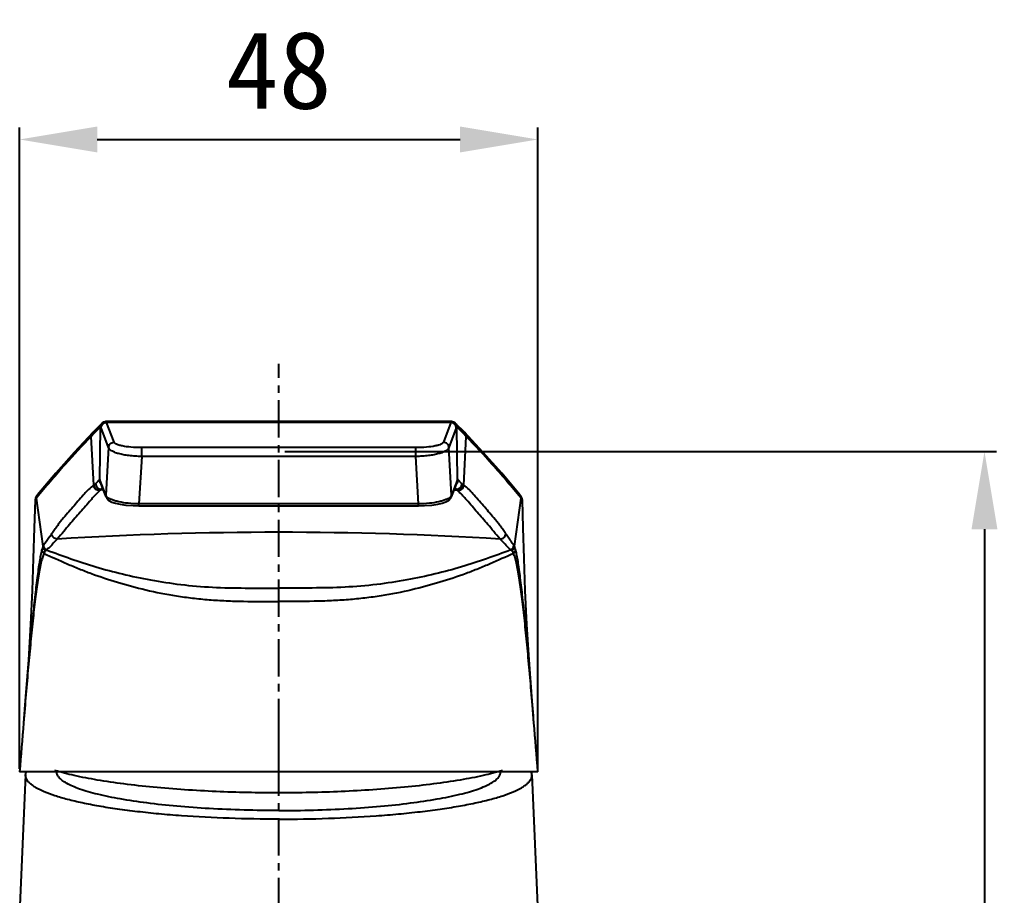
# Model space of a CAD drawing. Header units: millimetres. Extents: x 1297 to 1609, y 176 to 453.
# Drawn here: x 1518.7 to 1609.3, y 372.2 to 453.4 of the extents above; entities that cross this region are included whole.
import ezdxf

# ---------------------------------------------------------------- set-up
doc = ezdxf.new("R2010")
doc.units = ezdxf.units.MM
doc.header["$LTSCALE"] = 30.734
doc.header["$PDMODE"] = 3
doc.header["$PDSIZE"] = 8
doc.linetypes.add('CENTER', pattern=[0.6, 0.375, -0.075, 0.075, -0.075])
doc.layers.get('0').update_dxf_attribs({"linetype": 'CONTINUOUS'})
doc.layers.get('Defpoints').update_dxf_attribs({"linetype": 'CONTINUOUS'})
doc.layers.add('02___PRT_ALL_AXES', color=7, linetype='CONTINUOUS')
doc.layers.add('标注', color=1, linetype='CONTINUOUS')
doc.styles.get("Standard").update_dxf_attribs({"font": ''})
doc.styles.get('Standard').set_extended_font_data('stsong')
doc.dimstyles.new('ISO-25', dxfattribs={"dimscale": 0.9, "dimtxt": 2.5, "dimasz": 2.5, "dimexe": 1.25, "dimexo": 0.625, "dimgap": 3, "dimtad": 1, "dimdsep": 46, "dimtxsty": 'Standard', "dimcen": 2.5, "dimclrd": 1, "dimclre": 1, "dimclrt": 3, "dimadec": 0, "dimazin": 0, "dimtfac": 1, "dimtmove": 0, "dimatfit": 3, "dimfxl": 0, "dimarcsym": 0})

# ---------------------------------------------------------------- blocks, each defined once
blk = doc.blocks.new('A$C6B710093')
at = {"layer": '标注', "linetype": 'CENTER', "ltscale": 0.3}
blk.add_line((27.5, 74.234), (27.5, 224.91), dxfattribs=at)
blk = doc.blocks.new('*D6')
at = {"layer": 'Defpoints', "color": 0, "transparency": 16777216}
for p in [(1542.722, 413.362), (1569.022, 290.318), (1608.077, 290.318)]:
    blk.add_point(p, dxfattribs=at)
at = {"layer": '标注', "color": 1, "lineweight": -2, "transparency": 16777216}
for p, q in [((1543.285, 413.362), (1609.202, 413.362)), ((1608.077, 406.162), (1608.077, 297.518)), ((1569.585, 290.318), (1609.202, 290.318))]:
    blk.add_line(p, q, dxfattribs=at)
at = {"layer": '标注', "color": 1, "transparency": 16777216}
for points in [[(1606.877, 406.162), (1609.277, 406.162), (1608.077, 413.362)], [(1606.877, 297.518), (1609.277, 297.518), (1608.077, 290.318)]]:
    blk.add_solid(points, dxfattribs=at)
at = {"layer": '标注', "color": 3, "lineweight": 9, "transparency": 16777216, "insert": (1601.689, 351.84), "char_height": 7.2, "attachment_point": 5, "rotation": 90}
blk.add_mtext('123', dxfattribs=at)
blk = doc.blocks.new('*D7')
at = {"layer": 'Defpoints', "color": 0, "transparency": 16777216}
for p in [(1566.722, 442.277), (1518.722, 383.407), (1566.722, 383.407)]:
    blk.add_point(p, dxfattribs=at)
at = {"layer": '标注', "color": 1, "lineweight": -2, "transparency": 16777216}
for p, q in [((1518.722, 383.969), (1518.722, 443.402)), ((1566.722, 383.969), (1566.722, 443.402)), ((1525.922, 442.277), (1559.522, 442.277))]:
    blk.add_line(p, q, dxfattribs=at)
at = {"layer": '标注', "color": 1, "transparency": 16777216}
for points in [[(1525.922, 443.477), (1525.922, 441.077), (1518.722, 442.277)], [(1559.522, 443.477), (1559.522, 441.077), (1566.722, 442.277)]]:
    blk.add_solid(points, dxfattribs=at)
at = {"layer": '标注', "color": 3, "lineweight": 9, "transparency": 16777216, "insert": (1542.722, 448.664), "char_height": 7.2, "attachment_point": 5}
blk.add_mtext('48', dxfattribs=at)

msp = doc.modelspace()

# ---------------------------------------------------------------- linework, layer by layer
at = {"color": 7, "linetype": 'Continuous'}
for p, q in [((1526.345, 415.976), (1526.069, 415.699)), ((1526.721, 416.134), (1526.653, 416.13)), ((1526.73, 416.132), (1526.721, 416.134)), ((1558.724, 416.134), (1526.721, 416.134)), ((1526.721, 416.134), (1526.721, 416.134)), ((1527.47, 414.223), (1526.778, 416.051)), ((1558.667, 416.051), (1526.778, 416.051)), ((1558.667, 416.051), (1557.974, 414.223)), ((1558.723, 416.134), (1558.715, 416.132)), ((1559.376, 415.697), (1559.1, 415.976)), ((1525.64, 415.055), (1525.36, 414.765)), ((1525.587, 410.254), (1525.36, 414.768)), ((1526.2, 415.626), (1525.64, 415.055)), ((1526.155, 410.76), (1526.231, 415.632)), ((1526.971, 413.731), (1526.279, 415.56)), ((1559.165, 415.56), (1558.473, 413.731)), ((1559.289, 410.76), (1559.213, 415.632)), ((1559.804, 415.055), (1559.244, 415.626)), ((1560.084, 414.765), (1559.804, 415.055)), ((1559.857, 410.254), (1560.084, 414.768)), ((1561.661, 413.287), (1559.945, 415.115)), ((1526.971, 413.731), (1526.71, 409.338)), ((1530.031, 412.911), (1530.031, 413.727)), ((1555.413, 413.727), (1530.031, 413.727)), ((1555.413, 412.911), (1555.413, 413.727)), ((1558.735, 409.338), (1558.473, 413.731)), ((1530.031, 412.911), (1529.769, 408.518)), ((1555.413, 412.911), (1530.031, 412.911)), ((1555.675, 408.518), (1555.413, 412.911)), ((1525.615, 410.28), (1525.587, 410.25)), ((1526.102, 410.75), (1525.763, 410.37)), ((1526.232, 410.503), (1526.202, 410.679)), ((1526.71, 409.338), (1526.202, 410.679)), ((1526.741, 409.161), (1526.232, 410.503)), ((1559.212, 410.504), (1558.703, 409.161)), ((1559.243, 410.679), (1558.735, 409.338)), ((1559.212, 410.504), (1559.243, 410.679)), ((1559.212, 410.504), (1559.212, 410.503)), ((1559.681, 410.37), (1559.343, 410.75)), ((1559.857, 410.25), (1559.829, 410.28)), ((1526.188, 409.782), (1526.161, 409.76)), ((1526.45, 409.82), (1526.185, 409.782)), ((1526.409, 410.036), (1526.262, 409.868)), ((1526.423, 409.889), (1526.444, 409.892)), ((1526.489, 409.825), (1526.45, 409.82)), ((1526.741, 409.161), (1526.71, 409.338)), ((1558.703, 409.161), (1558.735, 409.338)), ((1558.955, 409.825), (1558.988, 409.82)), ((1558.956, 409.829), (1558.989, 409.825)), ((1558.988, 409.82), (1559.259, 409.782)), ((1559.016, 409.89), (1559, 409.892)), ((1559.182, 409.868), (1559.035, 410.036)), ((1559.283, 409.76), (1559.256, 409.782)), ((1565.051, 409.359), (1565.044, 409.367)), ((1565.114, 409.283), (1565.044, 409.367)), ((1520.205, 409.077), (1520.155, 408.844)), ((1520.483, 409.288), (1520.283, 409.043)), ((1520.897, 404.598), (1520.283, 409.043)), ((1520.49, 409.297), (1520.483, 409.288)), ((1526.743, 409.156), (1526.741, 409.161)), ((1529.769, 408.342), (1529.769, 408.518)), ((1555.675, 408.518), (1529.769, 408.518)), ((1555.675, 408.342), (1555.675, 408.518)), ((1558.702, 409.156), (1558.703, 409.161)), ((1564.547, 404.598), (1565.162, 409.043)), ((1564.961, 409.288), (1564.954, 409.296)), ((1565.162, 409.043), (1564.961, 409.288)), ((1565.241, 409.074), (1565.114, 409.283)), ((1565.289, 408.844), (1565.241, 409.074)), ((1529.769, 408.342), (1555.675, 408.342)), ((1518.722, 385.906), (1518.732, 386.051)), ((1566.722, 383.688), (1518.722, 383.688))]:
    msp.add_line(p, q, dxfattribs=at)
at = {"color": 9, "linetype": 'Continuous'}
msp.add_line((1542.722, 381.739), (1542.722, 390.333), dxfattribs=at)
at = {"color": 7, "linetype": 'Continuous'}
for points in [[(1526.069, 415.699), (1525.776, 415.4), (1525.5, 415.115)], [(1526.653, 416.13), (1526.478, 416.075), (1526.344, 415.976)], [(1559.1, 415.976), (1558.973, 416.071), (1558.795, 416.129), (1558.723, 416.134)], [(1559.945, 415.115), (1559.67, 415.398), (1559.376, 415.697)], [(1525.5, 415.115), (1523.785, 413.288), (1522.072, 411.356), (1520.394, 409.359)], [(1565.051, 409.359), (1563.373, 411.355), (1561.661, 413.287)], [(1520.4, 409.368), (1520.332, 409.284), (1520.205, 409.077)], [(1526.449, 409.824), (1526.472, 409.827), (1526.488, 409.829)], [(1520.155, 408.844), (1520.085, 406.308), (1519.995, 403.452), (1519.887, 400.483), (1519.746, 397.337), (1519.545, 394.062), (1519.286, 390.669), (1519.088, 388.24)], [(1526.743, 409.156), (1526.795, 409.05), (1527.002, 408.831), (1527.261, 408.687), (1527.592, 408.574), (1528.025, 408.478), (1528.578, 408.401), (1529.249, 408.353), (1529.769, 408.342)], [(1555.675, 408.342), (1556.219, 408.354), (1556.89, 408.404), (1557.441, 408.482), (1557.869, 408.579), (1558.197, 408.693), (1558.455, 408.84), (1558.658, 409.065), (1558.702, 409.156)], [(1566.356, 388.24), (1566.159, 390.669), (1565.899, 394.062), (1565.698, 397.337), (1565.557, 400.483), (1565.449, 403.452), (1565.359, 406.308), (1565.289, 408.844)]]:
    msp.add_lwpolyline(points, dxfattribs=at)
for centre, radius, start, end in [((1526.696, 415.626), 0.496, 135.02291, 180.31383), ((1526.732, 415.631), 0.501, 112.64884, 179.88579), ((1558.712, 415.631), 0.501, 0.11422, 67.35116), ((1558.748, 415.626), 0.496, 359.68651, 44.84456), ((1525.856, 414.771), 0.496, 135.98661, 180.32016), ((1559.588, 414.771), 0.496, 359.6799, 44.0124), ((1526.265, 410.37), 0.502, 180.39667, 269.648), ((1526.603, 410.756), 0.501, 225.0246, 229.11611), ((1558.842, 410.756), 0.501, 310.88386, 314.97547), ((1559.179, 410.37), 0.502, 270.352, 359.60333), ((1520.778, 409.047), 0.495, 140.83628, 180.40452), ((1527.499, 400.956), 8.998, 96.86374, 97.89894), ((1557.941, 400.922), 9.033, 82.10185, 83.16681), ((1564.666, 409.047), 0.495, 359.60312, 39.12883), ((1542.47, 75.403), 330.478, 89.95637, 93.51347), ((1542.974, 75.403), 330.478, 86.48653, 90.04363), ((2896.93, 274.688), 1382.511, 175.288537, 175.477993), ((3447.665, 230.926), 1934.982, 175.336714, 175.471944), ((13.303, 260.539), 1558.293, 4.532692, 4.700778), ((-417.166, 226.509), 1990.105, 4.529928, 4.661413)]:
    msp.add_arc(centre, radius, start, end, dxfattribs=at)
for points, knots in [([(1526.279, 415.56), (1526.28, 415.623), (1526.307, 415.752), (1526.419, 415.914), (1526.583, 416.024), (1526.713, 416.051), (1526.778, 416.051)], [0, 0, 0, 0, 0.247948, 0.497697, 0.748788, 1, 1, 1, 1]), ([(1526.778, 416.051), (1526.771, 416.07), (1526.76, 416.099), (1526.74, 416.127), (1526.73, 416.132)], [0, 0, 0, 0, 0.630052, 1, 1, 1, 1]), ([(1558.715, 416.132), (1558.704, 416.127), (1558.684, 416.099), (1558.673, 416.07), (1558.667, 416.051)], [0, 0, 0, 0, 0.369948, 1, 1, 1, 1]), ([(1559.165, 415.56), (1559.165, 415.623), (1559.137, 415.752), (1559.026, 415.914), (1558.861, 416.024), (1558.731, 416.051), (1558.667, 416.051)], [0, 0, 0, 0, 0.247948, 0.497697, 0.748788, 1, 1, 1, 1]), ([(1525.36, 414.768), (1524.53, 413.909), (1523.3, 412.579), (1521.695, 410.739), (1520.891, 409.784), (1520.49, 409.297)], [0, 0, 0, 0, 0.488926, 0.741636, 1, 1, 1, 1]), ([(1526.231, 415.632), (1526.226, 415.634), (1526.214, 415.635), (1526.204, 415.628), (1526.2, 415.623)], [0, 0, 0, 0, 0.456831, 1, 1, 1, 1]), ([(1526.279, 415.56), (1526.272, 415.577), (1526.261, 415.603), (1526.241, 415.628), (1526.231, 415.632)], [0, 0, 0, 0, 0.622165, 1, 1, 1, 1]), ([(1559.213, 415.632), (1559.203, 415.628), (1559.183, 415.603), (1559.172, 415.577), (1559.165, 415.56)], [0, 0, 0, 0, 0.377835, 1, 1, 1, 1]), ([(1559.244, 415.623), (1559.24, 415.628), (1559.231, 415.635), (1559.218, 415.634), (1559.213, 415.632)], [0, 0, 0, 0, 0.543169, 1, 1, 1, 1]), ([(1564.954, 409.296), (1564.554, 409.784), (1563.75, 410.739), (1562.145, 412.579), (1560.914, 413.909), (1560.084, 414.768)], [0, 0, 0, 0, 0.258364, 0.511075, 1, 1, 1, 1]), ([(1526.971, 413.731), (1526.972, 413.795), (1526.999, 413.924), (1527.111, 414.086), (1527.275, 414.196), (1527.405, 414.222), (1527.47, 414.223)], [0, 0, 0, 0, 0.247948, 0.497697, 0.748788, 1, 1, 1, 1]), ([(1530.031, 413.727), (1529.699, 413.728), (1529.096, 413.752), (1528.392, 413.841), (1527.947, 413.948), (1527.715, 414.028), (1527.556, 414.112), (1527.484, 414.186), (1527.47, 414.223)], [0, 0, 0, 0, 0.37343, 0.680166, 0.797564, 0.889136, 0.955466, 1, 1, 1, 1]), ([(1557.974, 414.223), (1557.96, 414.186), (1557.888, 414.112), (1557.729, 414.028), (1557.497, 413.948), (1557.052, 413.841), (1556.348, 413.752), (1555.745, 413.728), (1555.413, 413.727)], [0, 0, 0, 0, 0.044533, 0.11086, 0.202431, 0.31983, 0.626566, 1, 1, 1, 1]), ([(1558.473, 413.731), (1558.472, 413.795), (1558.445, 413.924), (1558.333, 414.086), (1558.169, 414.196), (1558.039, 414.222), (1557.974, 414.223)], [0, 0, 0, 0, 0.247948, 0.497697, 0.748788, 1, 1, 1, 1]), ([(1530.031, 412.911), (1529.831, 412.913), (1529.44, 412.926), (1528.877, 412.977), (1528.362, 413.056), (1527.915, 413.158), (1527.547, 413.278), (1527.263, 413.412), (1527.066, 413.555), (1526.986, 413.675), (1526.971, 413.731)], [0, 0, 0, 0, 0.183068, 0.35824, 0.518762, 0.659819, 0.778494, 0.873631, 0.946048, 1, 1, 1, 1]), ([(1558.473, 413.731), (1558.458, 413.675), (1558.378, 413.555), (1558.181, 413.412), (1557.898, 413.278), (1557.529, 413.158), (1557.082, 413.056), (1556.568, 412.977), (1556.004, 412.926), (1555.613, 412.913), (1555.413, 412.911)], [0, 0, 0, 0, 0.053951, 0.126365, 0.221502, 0.340177, 0.481234, 0.641756, 0.81693, 1, 1, 1, 1]), ([(1525.587, 410.254), (1525.423, 410.119), (1525.164, 409.916), (1524.854, 409.589), (1524.533, 409.227), (1524.132, 408.762), (1523.646, 408.205), (1523.157, 407.644), (1522.751, 407.163), (1522.431, 406.76), (1522.187, 406.442), (1521.945, 406.106), (1521.787, 405.874), (1521.707, 405.756)], [0, 0, 0, 0, 0.107029, 0.165491, 0.226644, 0.350769, 0.474854, 0.599222, 0.726093, 0.791531, 0.858652, 0.928088, 1, 1, 1, 1]), ([(1526.165, 409.76), (1526.094, 409.75), (1525.947, 409.758), (1525.753, 409.863), (1525.62, 410.038), (1525.588, 410.182), (1525.587, 410.254)], [0, 0, 0, 0, 0.249679, 0.499756, 0.74998, 1, 1, 1, 1]), ([(1525.763, 410.367), (1525.752, 410.354), (1525.729, 410.331), (1525.691, 410.304), (1525.653, 410.288), (1525.625, 410.285), (1525.615, 410.276)], [0, 0, 0, 0, 0.294621, 0.549717, 0.776785, 1, 1, 1, 1]), ([(1526.185, 409.782), (1526.115, 409.772), (1525.969, 409.783), (1525.778, 409.888), (1525.647, 410.063), (1525.615, 410.206), (1525.615, 410.276)], [0, 0, 0, 0, 0.249688, 0.499767, 0.749987, 1, 1, 1, 1]), ([(1526.155, 410.76), (1526.148, 410.767), (1526.126, 410.776), (1526.109, 410.761), (1526.102, 410.753)], [0, 0, 0, 0, 0.471686, 1, 1, 1, 1]), ([(1526.202, 410.679), (1526.195, 410.697), (1526.183, 410.725), (1526.165, 410.752), (1526.155, 410.76)], [0, 0, 0, 0, 0.593585, 1, 1, 1, 1]), ([(1559.289, 410.76), (1559.28, 410.752), (1559.262, 410.725), (1559.249, 410.697), (1559.243, 410.679)], [0, 0, 0, 0, 0.406415, 1, 1, 1, 1]), ([(1559.259, 409.782), (1559.329, 409.772), (1559.475, 409.783), (1559.666, 409.888), (1559.798, 410.063), (1559.829, 410.206), (1559.829, 410.276)], [0, 0, 0, 0, 0.249688, 0.499766, 0.749986, 1, 1, 1, 1]), ([(1559.279, 409.76), (1559.35, 409.75), (1559.497, 409.758), (1559.691, 409.863), (1559.825, 410.038), (1559.857, 410.182), (1559.857, 410.254)], [0, 0, 0, 0, 0.249679, 0.499756, 0.74998, 1, 1, 1, 1]), ([(1559.343, 410.753), (1559.336, 410.761), (1559.318, 410.776), (1559.297, 410.767), (1559.289, 410.76)], [0, 0, 0, 0, 0.528314, 1, 1, 1, 1]), ([(1559.829, 410.276), (1559.819, 410.285), (1559.791, 410.288), (1559.753, 410.304), (1559.715, 410.331), (1559.692, 410.354), (1559.681, 410.367)], [0, 0, 0, 0, 0.223215, 0.450283, 0.705379, 1, 1, 1, 1]), ([(1563.737, 405.756), (1563.657, 405.874), (1563.499, 406.106), (1563.257, 406.442), (1563.013, 406.76), (1562.693, 407.163), (1562.288, 407.644), (1561.798, 408.205), (1561.313, 408.762), (1560.911, 409.227), (1560.591, 409.589), (1560.28, 409.916), (1560.021, 410.119), (1559.857, 410.254)], [0, 0, 0, 0, 0.071912, 0.141348, 0.208469, 0.273907, 0.400771, 0.525147, 0.649229, 0.773356, 0.834507, 0.892972, 1, 1, 1, 1]), ([(1526.165, 409.76), (1526.04, 409.628), (1525.824, 409.429), (1525.543, 409.125), (1525.226, 408.766), (1524.824, 408.302), (1524.336, 407.743), (1523.841, 407.178), (1523.333, 406.585), (1522.796, 405.938), (1522.423, 405.488), (1522.218, 405.259)], [0, 0, 0, 0, 0.091291, 0.146973, 0.207307, 0.331038, 0.454693, 0.57887, 0.707419, 0.845864, 1, 1, 1, 1]), ([(1526.262, 409.868), (1526.258, 409.856), (1526.25, 409.835), (1526.236, 409.808), (1526.214, 409.79), (1526.193, 409.789), (1526.185, 409.782)], [0, 0, 0, 0, 0.319819, 0.55218, 0.733713, 1, 1, 1, 1]), ([(1526.839, 409.146), (1526.822, 409.161), (1526.768, 409.216), (1526.724, 409.284), (1526.71, 409.338)], [0, 0, 0, 0, 0.286042, 1, 1, 1, 1]), ([(1558.735, 409.338), (1558.73, 409.321), (1558.703, 409.248), (1558.65, 409.187), (1558.605, 409.146)], [0, 0, 0, 0, 0.220913, 1, 1, 1, 1]), ([(1559.259, 409.782), (1559.251, 409.789), (1559.231, 409.79), (1559.208, 409.808), (1559.195, 409.835), (1559.186, 409.856), (1559.182, 409.868)], [0, 0, 0, 0, 0.266285, 0.44782, 0.680181, 1, 1, 1, 1]), ([(1563.226, 405.259), (1563.021, 405.488), (1562.648, 405.938), (1562.111, 406.585), (1561.603, 407.178), (1561.109, 407.743), (1560.621, 408.302), (1560.218, 408.766), (1559.901, 409.125), (1559.621, 409.429), (1559.405, 409.628), (1559.279, 409.76)], [0, 0, 0, 0, 0.154136, 0.292581, 0.421119, 0.545309, 0.66896, 0.792692, 0.853024, 0.908711, 1, 1, 1, 1]), ([(1520.282, 409.043), (1520.259, 409.016), (1520.218, 408.965), (1520.175, 408.913), (1520.164, 408.885)], [0, 0, 0, 0, 0.541429, 1, 1, 1, 1]), ([(1529.769, 408.518), (1529.438, 408.52), (1528.813, 408.552), (1528.071, 408.662), (1527.563, 408.792), (1527.262, 408.896), (1527.023, 409.009), (1526.891, 409.099), (1526.839, 409.146)], [0, 0, 0, 0, 0.327372, 0.616782, 0.739018, 0.84385, 0.930691, 1, 1, 1, 1]), ([(1558.605, 409.146), (1558.553, 409.099), (1558.422, 409.009), (1558.182, 408.896), (1557.881, 408.792), (1557.374, 408.662), (1556.631, 408.552), (1556.007, 408.52), (1555.675, 408.518)], [0, 0, 0, 0, 0.069309, 0.15615, 0.260982, 0.383217, 0.672627, 1, 1, 1, 1]), ([(1565.281, 408.885), (1565.269, 408.913), (1565.226, 408.965), (1565.185, 409.015), (1565.162, 409.043)], [0, 0, 0, 0, 0.458325, 1, 1, 1, 1]), ([(1521.707, 405.756), (1521.645, 405.664), (1521.397, 405.305), (1521.14, 404.953), (1520.948, 404.691)], [0, 0, 0, 0, 0.255868, 1, 1, 1, 1]), ([(1522.218, 405.259), (1522.152, 405.258), (1522.019, 405.282), (1521.85, 405.392), (1521.735, 405.558), (1521.708, 405.691), (1521.707, 405.756)], [0, 0, 0, 0, 0.250067, 0.500446, 0.750563, 1, 1, 1, 1]), ([(1563.226, 405.259), (1563.292, 405.258), (1563.425, 405.282), (1563.595, 405.392), (1563.709, 405.558), (1563.737, 405.691), (1563.737, 405.756)], [0, 0, 0, 0, 0.250067, 0.500446, 0.750564, 1, 1, 1, 1]), ([(1564.496, 404.691), (1564.432, 404.778), (1564.175, 405.13), (1563.921, 405.484), (1563.737, 405.756)], [0, 0, 0, 0, 0.245926, 1, 1, 1, 1]), ([(1522.218, 405.259), (1522.136, 405.167), (1521.817, 404.819), (1521.483, 404.485), (1521.23, 404.245)], [0, 0, 0, 0, 0.261305, 1, 1, 1, 1]), ([(1564.214, 404.245), (1564.132, 404.323), (1563.793, 404.651), (1563.465, 404.991), (1563.226, 405.259)], [0, 0, 0, 0, 0.240612, 1, 1, 1, 1]), ([(1520.797, 404.302), (1520.758, 404.158), (1520.684, 403.828), (1520.583, 403.274), (1520.479, 402.609), (1520.331, 401.542), (1520.151, 400.019), (1519.943, 398.007), (1519.731, 395.785), (1519.437, 392.508), (1519.229, 389.974), (1519.088, 388.24)], [0, 0, 0, 0, 0.027577, 0.062753, 0.104644, 0.152418, 0.262797, 0.389201, 0.528034, 0.676993, 1, 1, 1, 1]), ([(1520.988, 403.925), (1520.929, 403.799), (1520.822, 403.496), (1520.689, 402.978), (1520.56, 402.347), (1520.436, 401.617), (1520.316, 400.799), (1520.154, 399.565), (1519.962, 397.872), (1519.741, 395.69), (1519.521, 393.334), (1519.305, 390.834), (1519.162, 389.12), (1519.09, 388.244)], [0, 0, 0, 0, 0.026483, 0.06054, 0.101494, 0.148567, 0.201024, 0.258212, 0.384607, 0.524009, 0.674027, 0.83329, 1, 1, 1, 1]), ([(1520.897, 404.598), (1520.889, 404.579), (1520.849, 404.482), (1520.819, 404.382), (1520.797, 404.302)], [0, 0, 0, 0, 0.206293, 1, 1, 1, 1]), ([(1520.988, 403.925), (1520.931, 403.97), (1520.835, 404.084), (1520.798, 404.23), (1520.797, 404.302)], [0, 0, 0, 0, 0.50413, 1, 1, 1, 1]), ([(1520.948, 404.691), (1520.944, 404.685), (1520.924, 404.656), (1520.909, 404.624), (1520.897, 404.598)], [0, 0, 0, 0, 0.216421, 1, 1, 1, 1]), ([(1521.145, 404.175), (1521.071, 404.218), (1520.945, 404.343), (1520.898, 404.514), (1520.897, 404.598)], [0, 0, 0, 0, 0.501722, 1, 1, 1, 1]), ([(1521.23, 404.245), (1521.147, 404.285), (1521.003, 404.414), (1520.949, 404.6), (1520.948, 404.691)], [0, 0, 0, 0, 0.500625, 1, 1, 1, 1]), ([(1521.145, 404.175), (1521.13, 404.159), (1521.068, 404.083), (1521.021, 403.995), (1520.988, 403.925)], [0, 0, 0, 0, 0.213398, 1, 1, 1, 1]), ([(1520.988, 403.925), (1521.7, 403.602), (1522.775, 403.114), (1524.24, 402.499), (1525.784, 401.9), (1527.832, 401.209), (1530.458, 400.51), (1532.785, 400.047), (1534.749, 399.775), (1536.286, 399.625), (1537.858, 399.531), (1540.008, 399.467), (1541.632, 399.462), (1542.722, 399.462)], [0, 0, 0, 0, 0.104549, 0.158011, 0.212613, 0.326176, 0.447002, 0.576045, 0.643374, 0.712301, 0.782613, 0.854148, 1, 1, 1, 1]), ([(1521.23, 404.245), (1521.222, 404.241), (1521.191, 404.221), (1521.164, 404.195), (1521.145, 404.175)], [0, 0, 0, 0, 0.231371, 1, 1, 1, 1]), ([(1521.23, 404.245), (1521.975, 403.97), (1523.483, 403.416), (1525.815, 402.648), (1528.282, 401.989), (1530.904, 401.434), (1533.687, 401.012), (1536.612, 400.763), (1539.641, 400.708), (1541.687, 400.717), (1542.722, 400.717)], [0, 0, 0, 0, 0.108532, 0.219745, 0.335524, 0.457483, 0.585986, 0.720152, 0.85851, 1, 1, 1, 1]), ([(1564.214, 404.245), (1563.47, 403.97), (1561.961, 403.416), (1559.629, 402.648), (1557.162, 401.989), (1554.54, 401.434), (1551.757, 401.012), (1548.832, 400.763), (1545.804, 400.708), (1543.757, 400.717), (1542.722, 400.717)], [0, 0, 0, 0, 0.108532, 0.219745, 0.335524, 0.457483, 0.585986, 0.720152, 0.85851, 1, 1, 1, 1]), ([(1564.456, 403.925), (1563.745, 403.602), (1562.669, 403.114), (1561.204, 402.499), (1559.66, 401.9), (1557.612, 401.209), (1554.986, 400.51), (1552.659, 400.047), (1550.695, 399.775), (1549.158, 399.625), (1547.586, 399.531), (1545.437, 399.467), (1543.812, 399.462), (1542.722, 399.462)], [0, 0, 0, 0, 0.104549, 0.158011, 0.212613, 0.326176, 0.447002, 0.576045, 0.643374, 0.712301, 0.782613, 0.854148, 1, 1, 1, 1]), ([(1564.215, 404.245), (1564.297, 404.285), (1564.441, 404.414), (1564.495, 404.6), (1564.496, 404.691)], [0, 0, 0, 0, 0.500626, 1, 1, 1, 1]), ([(1564.3, 404.175), (1564.293, 404.182), (1564.267, 404.208), (1564.238, 404.232), (1564.215, 404.245)], [0, 0, 0, 0, 0.270696, 1, 1, 1, 1]), ([(1564.3, 404.175), (1564.373, 404.218), (1564.499, 404.343), (1564.546, 404.514), (1564.547, 404.598)], [0, 0, 0, 0, 0.501722, 1, 1, 1, 1]), ([(1564.456, 403.925), (1564.444, 403.951), (1564.4, 404.038), (1564.347, 404.123), (1564.3, 404.175)], [0, 0, 0, 0, 0.288196, 1, 1, 1, 1]), ([(1564.456, 403.925), (1564.513, 403.97), (1564.61, 404.084), (1564.646, 404.23), (1564.647, 404.302)], [0, 0, 0, 0, 0.504128, 1, 1, 1, 1]), ([(1566.354, 388.244), (1566.282, 389.12), (1566.14, 390.834), (1565.924, 393.334), (1565.704, 395.69), (1565.482, 397.872), (1565.291, 399.565), (1565.129, 400.799), (1565.008, 401.617), (1564.884, 402.347), (1564.756, 402.978), (1564.622, 403.496), (1564.515, 403.799), (1564.456, 403.925)], [0, 0, 0, 0, 0.16671, 0.325973, 0.475992, 0.615394, 0.741788, 0.798977, 0.851433, 0.898507, 0.93946, 0.973517, 1, 1, 1, 1]), ([(1564.547, 404.598), (1564.543, 404.607), (1564.528, 404.64), (1564.511, 404.671), (1564.496, 404.691)], [0, 0, 0, 0, 0.284443, 1, 1, 1, 1]), ([(1564.647, 404.302), (1564.639, 404.331), (1564.61, 404.432), (1564.577, 404.531), (1564.547, 404.598)], [0, 0, 0, 0, 0.293529, 1, 1, 1, 1]), ([(1566.356, 388.24), (1566.215, 389.974), (1566.008, 392.508), (1565.713, 395.785), (1565.501, 398.007), (1565.293, 400.019), (1565.113, 401.542), (1564.965, 402.609), (1564.862, 403.274), (1564.76, 403.828), (1564.686, 404.158), (1564.647, 404.302)], [0, 0, 0, 0, 0.323007, 0.471966, 0.6108, 0.737203, 0.847582, 0.895356, 0.937247, 0.972423, 1, 1, 1, 1]), ([(1542.722, 381.739), (1540.791, 381.739), (1536.908, 381.819), (1532.124, 382.133), (1528.455, 382.54), (1526.015, 382.897), (1523.887, 383.305), (1522.589, 383.629), (1522.004, 383.802)], [0, 0, 0, 0, 0.277558, 0.558, 0.688696, 0.807882, 0.912304, 1, 1, 1, 1]), ([(1563.44, 383.802), (1562.855, 383.629), (1561.557, 383.305), (1559.429, 382.897), (1556.989, 382.54), (1553.321, 382.133), (1548.536, 381.819), (1544.653, 381.739), (1542.722, 381.739)], [0, 0, 0, 0, 0.087696, 0.192118, 0.311304, 0.442, 0.722442, 1, 1, 1, 1])]:
    msp.add_open_spline(points, degree=3, knots=knots, dxfattribs=at)
for points in [[(1526.539, 416.094), (1526.599, 416.119), (1526.665, 416.132), (1526.73, 416.132)], [(1558.905, 416.094), (1558.845, 416.119), (1558.779, 416.132), (1558.715, 416.132)], [(1526.14, 410.563), (1526.115, 410.622), (1526.102, 410.688), (1526.102, 410.753)], [(1526.249, 410.401), (1526.203, 410.447), (1526.165, 410.503), (1526.14, 410.563)], [(1526.192, 410.569), (1526.168, 410.629), (1526.155, 410.695), (1526.155, 410.76)], [(1559.196, 410.401), (1559.241, 410.447), (1559.279, 410.503), (1559.304, 410.563)], [(1559.252, 410.569), (1559.277, 410.629), (1559.29, 410.695), (1559.289, 410.76)], [(1559.304, 410.563), (1559.329, 410.622), (1559.342, 410.688), (1559.343, 410.753)], [(1520.164, 408.885), (1520.158, 408.872), (1520.155, 408.858), (1520.155, 408.844)], [(1565.289, 408.844), (1565.289, 408.858), (1565.286, 408.872), (1565.281, 408.885)]]:
    msp.add_open_spline(points, degree=3, dxfattribs=at)
at = {"layer": '02___PRT_ALL_AXES', "color": 7, "linetype": 'Continuous'}
for p, q in [((1519.273, 383.407), (1518.723, 370.605)), ((1566.171, 383.407), (1566.721, 370.605))]:
    msp.add_line(p, q, dxfattribs=at)
for points, knots in [([(1542.722, 379.304), (1541.19, 379.304), (1538.182, 379.355), (1534.481, 379.547), (1531.653, 379.779), (1529.679, 379.985), (1527.831, 380.222), (1526.128, 380.49), (1524.585, 380.785), (1523.218, 381.104), (1522.039, 381.444), (1521.059, 381.801), (1520.379, 382.126), (1519.948, 382.399), (1519.699, 382.594), (1519.505, 382.793), (1519.366, 382.994), (1519.284, 383.199), (1519.27, 383.34), (1519.273, 383.407)], [0, 0, 0, 0, 0.188271, 0.369464, 0.455275, 0.536816, 0.613341, 0.684156, 0.748642, 0.806259, 0.856574, 0.899287, 0.934294, 0.948976, 0.961868, 0.973113, 0.982947, 0.991737, 1, 1, 1, 1]), ([(1519.273, 383.407), (1519.277, 383.501), (1519.301, 383.597), (1519.34, 383.686), (1519.341, 383.688)], [0, 0, 0, 0, 0.1933785, 0.1974062, 0.1974062, 0.1974062, 0.1974062]), ([(1523.079, 382.624), (1522.932, 382.706), (1522.675, 382.87), (1522.368, 383.152), (1522.213, 383.409), (1522.169, 383.612), (1522.171, 383.71), (1522.178, 383.758)], [0, 0, 0, 0, 0.330289, 0.595976, 0.810151, 0.906054, 1, 1, 1, 1]), ([(1542.722, 379.304), (1544.254, 379.304), (1547.262, 379.355), (1550.963, 379.547), (1553.791, 379.779), (1555.765, 379.985), (1557.613, 380.222), (1559.316, 380.49), (1560.859, 380.785), (1562.226, 381.104), (1563.405, 381.444), (1564.385, 381.801), (1565.065, 382.126), (1565.496, 382.399), (1565.745, 382.594), (1565.939, 382.793), (1566.078, 382.994), (1566.16, 383.199), (1566.174, 383.34), (1566.171, 383.407)], [0, 0, 0, 0, 0.188271, 0.369464, 0.455275, 0.536816, 0.613341, 0.684156, 0.748642, 0.806259, 0.856574, 0.899287, 0.934294, 0.948976, 0.961868, 0.973113, 0.982947, 0.991737, 1, 1, 1, 1]), ([(1562.365, 382.624), (1562.512, 382.706), (1562.769, 382.87), (1563.076, 383.152), (1563.231, 383.409), (1563.275, 383.612), (1563.273, 383.71), (1563.266, 383.758)], [0, 0, 0, 0, 0.330289, 0.595976, 0.810151, 0.906054, 1, 1, 1, 1]), ([(1566.171, 383.407), (1566.167, 383.501), (1566.143, 383.597), (1566.104, 383.686), (1566.104, 383.688)], [0, 0, 0, 0, 0.1933785, 0.1974062, 0.1974062, 0.1974062, 0.1974062]), ([(1542.722, 380.104), (1540.578, 380.104), (1537.427, 380.186), (1533.358, 380.479), (1530.607, 380.771), (1528.16, 381.134), (1526.344, 381.5), (1525.094, 381.831), (1524.314, 382.077), (1523.65, 382.333), (1523.254, 382.524), (1523.079, 382.624)], [0, 0, 0, 0, 0.32276, 0.474269, 0.614225, 0.739297, 0.846614, 0.892892, 0.933955, 0.969668, 1, 1, 1, 1]), ([(1542.722, 380.104), (1544.866, 380.104), (1548.017, 380.186), (1552.086, 380.479), (1554.837, 380.771), (1557.284, 381.134), (1559.1, 381.5), (1560.35, 381.831), (1561.13, 382.077), (1561.794, 382.333), (1562.19, 382.524), (1562.365, 382.624)], [0, 0, 0, 0, 0.32276, 0.474269, 0.614225, 0.739297, 0.846614, 0.892892, 0.933955, 0.969668, 1, 1, 1, 1])]:
    msp.add_open_spline(points, degree=3, knots=knots, dxfattribs=at)

# ---------------------------------------------------------------- block references
msp.add_blockref('A$C6B710093', (1515.223, 196.589))

# ---------------------------------------------------------------- dimensions: what is measured, and where the dimension line sits
at = {"layer": '标注', "lineweight": 9}
dim = msp.add_linear_dim(base=(1566.722, 442.277), p1=(1518.722, 383.407), p2=(1566.722, 383.407), dimstyle='ISO-25', override={"dimtxt": 8, "dimasz": 8, "dimdec": 0}, dxfattribs=at)
dim.commit()
dim.dimension.update_dxf_attribs({"geometry": '*D7', "text_midpoint": (1542.722, 448.664)})
dim = msp.add_linear_dim(base=(1608.077, 290.318), p1=(1542.722, 413.362), p2=(1569.022, 290.318), angle=90, dimstyle='ISO-25', override={"dimtxt": 8, "dimasz": 8, "dimdec": 0}, dxfattribs=at)
dim.commit()
dim.dimension.update_dxf_attribs({"geometry": '*D6', "text_midpoint": (1601.689, 351.84)})

doc.saveas('drawing.dxf')
